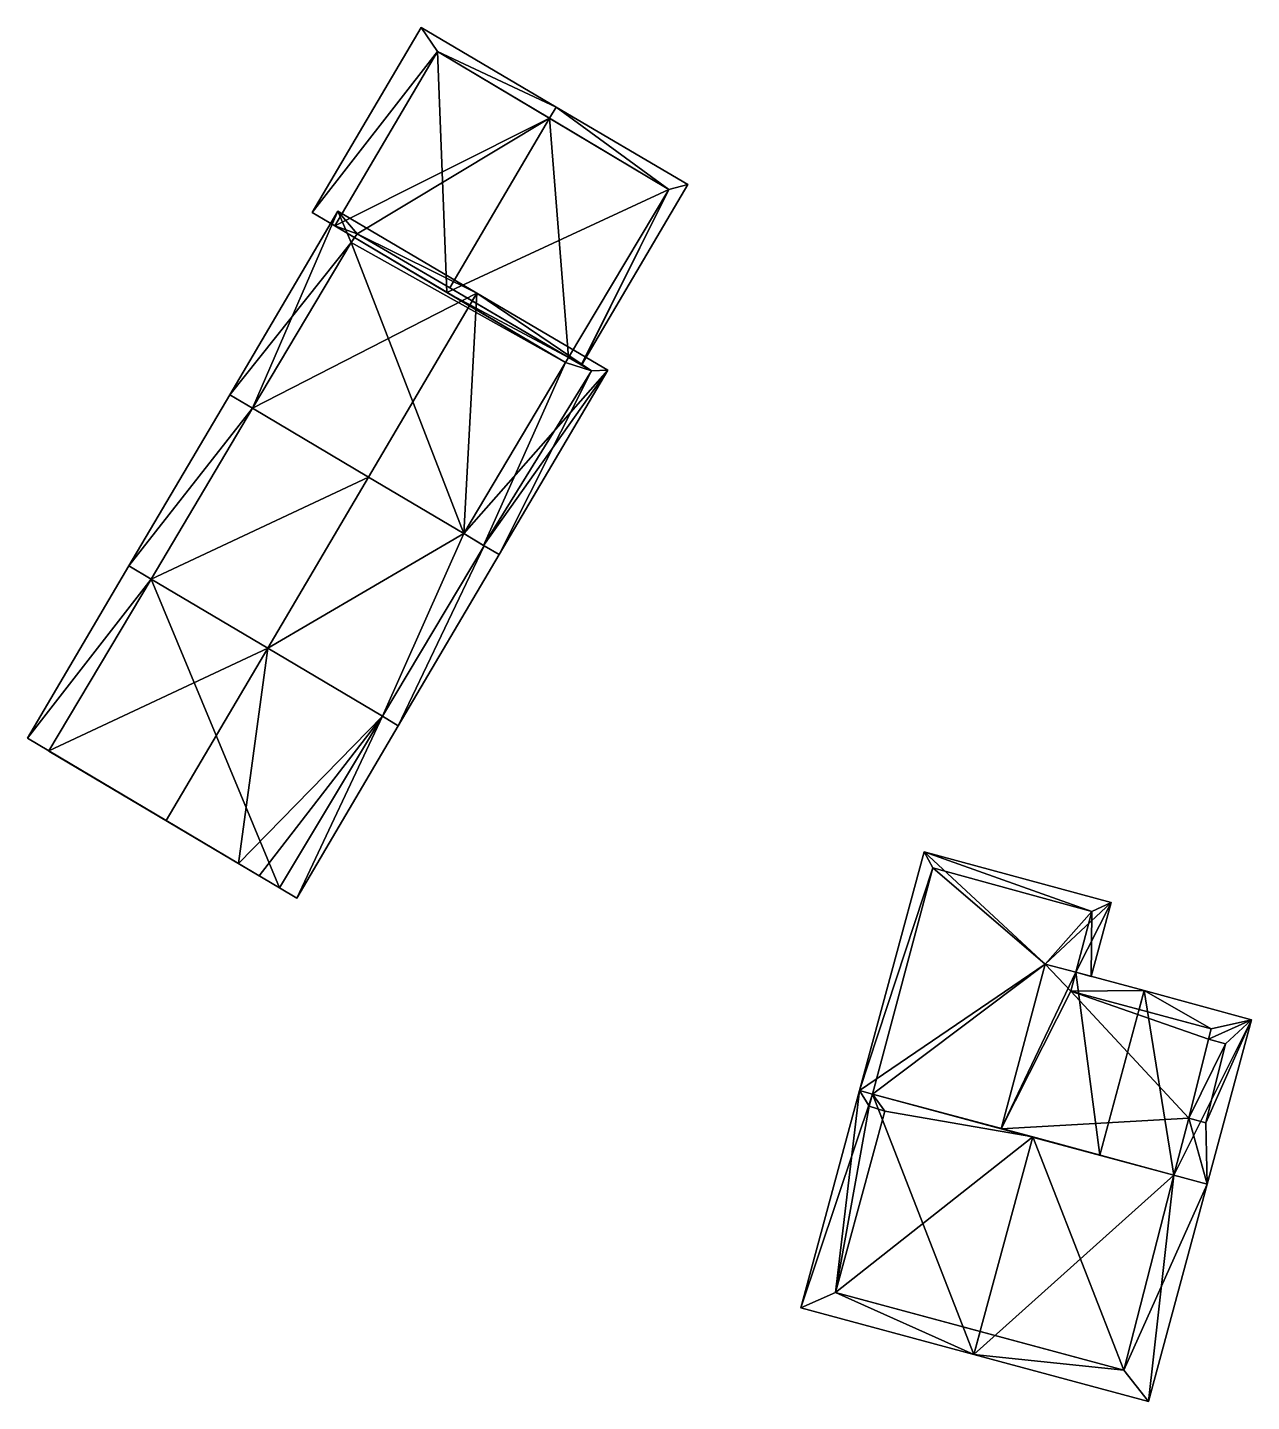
# Model space of a CAD drawing. Extents: x 2679264 to 2679716, y 1246766 to 1247183.
# Drawn here: x 2679266.95 to 2679303.99, y 1246861.42 to 1246903.02 of the extents above; entities that cross this region are included whole.
import ezdxf

# ---------------------------------------------------------------- set-up
doc = ezdxf.new("R2010")
doc.units = 0

msp = doc.modelspace()

# ---------------------------------------------------------------- linework, layer by layer
for points in [[(2679275.56, 1246897.42, 484.812), (2679278.86, 1246903.02, 484.812), (2679279.36, 1246902.29, 485.144)], [(2679279.36, 1246902.29, 485.144), (2679278.86, 1246903.02, 484.812), (2679275.56, 1246897.42, 484.812)], [(2679278.86, 1246903.02, 484.812), (2679282.95, 1246900.61, 486.756), (2679279.36, 1246902.29, 485.144)], [(2679279.36, 1246902.29, 485.144), (2679282.95, 1246900.61, 486.756), (2679278.86, 1246903.02, 484.812)], [(2679275.56, 1246897.42, 484.812), (2679279.36, 1246902.29, 485.144), (2679276.25, 1246897.01, 485.141)], [(2679276.25, 1246897.01, 485.141), (2679279.36, 1246902.29, 485.144), (2679275.56, 1246897.42, 484.812)], [(2679276.25, 1246897.01, 485.141), (2679279.36, 1246902.29, 485.144), (2679282.75, 1246900.27, 486.756)], [(2679279.36, 1246902.29, 485.144), (2679276.25, 1246897.01, 485.141), (2679279.36, 1246902.29, 476.036)], [(2679279.36, 1246902.29, 476.036), (2679276.25, 1246897.01, 485.141), (2679276.25, 1246897.01, 476.036)], [(2679279.36, 1246902.29, 476.036), (2679276.25, 1246897.01, 476.036), (2679279.64, 1246895, 476.036)], [(2679282.95, 1246900.61, 486.756), (2679282.75, 1246900.27, 486.756), (2679279.36, 1246902.29, 485.144)], [(2679279.36, 1246902.29, 485.144), (2679282.75, 1246900.27, 486.756), (2679282.95, 1246900.61, 486.756)], [(2679282.75, 1246900.27, 486.756), (2679279.36, 1246902.29, 485.144), (2679279.36, 1246902.29, 476.036)], [(2679286.36, 1246898.11, 476.036), (2679282.75, 1246900.27, 486.756), (2679279.36, 1246902.29, 476.036)], [(2679286.36, 1246898.11, 476.036), (2679279.36, 1246902.29, 476.036), (2679279.64, 1246895, 476.036)], [(2679286.36, 1246898.11, 484.931), (2679282.75, 1246900.27, 486.756), (2679282.95, 1246900.61, 486.756)], [(2679282.95, 1246900.61, 486.756), (2679282.75, 1246900.27, 486.756), (2679286.36, 1246898.11, 484.931)], [(2679286.36, 1246898.11, 484.931), (2679282.95, 1246900.61, 486.756), (2679286.93, 1246898.27, 484.752)], [(2679286.93, 1246898.27, 484.752), (2679282.95, 1246900.61, 486.756), (2679286.36, 1246898.11, 484.931)], [(2679276.25, 1246897.01, 485.141), (2679282.75, 1246900.27, 486.756), (2679276.93, 1246896.77, 485.43)], [(2679282.75, 1246900.27, 486.756), (2679279.73, 1246895.14, 486.756), (2679276.93, 1246896.77, 485.43)], [(2679279.73, 1246895.14, 486.756), (2679282.75, 1246900.27, 486.756), (2679283.32, 1246893.03, 484.946)], [(2679286.36, 1246898.11, 484.931), (2679283.32, 1246893.03, 484.946), (2679282.75, 1246900.27, 486.756)], [(2679286.36, 1246898.11, 484.931), (2679282.75, 1246900.27, 486.756), (2679286.36, 1246898.11, 476.036)], [(2679283.32, 1246893.03, 476.036), (2679286.36, 1246898.11, 476.036), (2679279.64, 1246895, 476.036)], [(2679286.36, 1246898.11, 484.931), (2679283.7, 1246892.81, 484.757), (2679283.32, 1246893.03, 484.946)], [(2679283.7, 1246892.81, 484.757), (2679286.36, 1246898.11, 484.931), (2679283.32, 1246893.03, 484.946)], [(2679283.32, 1246893.03, 484.946), (2679286.36, 1246898.11, 484.931), (2679283.32, 1246893.03, 476.036)], [(2679283.32, 1246893.03, 476.036), (2679286.36, 1246898.11, 484.931), (2679286.36, 1246898.11, 476.036)], [(2679286.36, 1246898.11, 484.931), (2679283.71, 1246892.8, 484.752), (2679283.7, 1246892.81, 484.757)], [(2679283.7, 1246892.81, 484.757), (2679283.71, 1246892.8, 484.752), (2679286.36, 1246898.11, 484.931)], [(2679286.93, 1246898.27, 484.752), (2679283.71, 1246892.8, 484.752), (2679286.36, 1246898.11, 484.931)], [(2679283.71, 1246892.8, 484.752), (2679286.93, 1246898.27, 484.752), (2679286.36, 1246898.11, 484.931)], [(2679273.07, 1246891.9, 486.288), (2679276.34, 1246897.46, 486.288), (2679273.76, 1246891.49, 486.638)], [(2679276.34, 1246897.46, 486.288), (2679273.07, 1246891.9, 486.288), (2679276.74, 1246896.51, 486.647)], [(2679276.34, 1246897.46, 486.288), (2679280.55, 1246894.98, 488.407), (2679273.76, 1246891.49, 486.638)], [(2679280.55, 1246894.98, 488.407), (2679276.34, 1246897.46, 486.288), (2679276.93, 1246896.77, 486.658)], [(2679276.93, 1246896.77, 486.658), (2679276.34, 1246897.46, 486.288), (2679276.74, 1246896.51, 486.647)], [(2679276.85, 1246896.66, 485.425), (2679276.25, 1246897.01, 485.141), (2679276.93, 1246896.77, 485.43)], [(2679276.85, 1246896.66, 476.036), (2679276.25, 1246897.01, 485.141), (2679276.85, 1246896.66, 485.425)], [(2679276.25, 1246897.01, 485.141), (2679276.85, 1246896.66, 476.036), (2679276.25, 1246897.01, 476.036)], [(2679276.85, 1246896.66, 485.425), (2679276.93, 1246896.77, 486.658), (2679276.74, 1246896.51, 486.647)], [(2679276.93, 1246896.77, 486.658), (2679276.85, 1246896.66, 485.425), (2679276.93, 1246896.77, 485.43)], [(2679280.41, 1246894.74, 488.407), (2679280.55, 1246894.98, 488.407), (2679276.93, 1246896.77, 486.658)], [(2679279.73, 1246895.14, 486.756), (2679280.41, 1246894.74, 488.407), (2679276.93, 1246896.77, 486.658)], [(2679279.73, 1246895.14, 486.756), (2679276.93, 1246896.77, 486.658), (2679276.93, 1246896.77, 485.43)], [(2679273.07, 1246891.9, 486.288), (2679273.76, 1246891.49, 486.638), (2679276.74, 1246896.51, 486.647)], [(2679276.74, 1246896.51, 476.036), (2679276.74, 1246896.51, 486.647), (2679273.76, 1246891.49, 486.638)], [(2679273.76, 1246891.49, 476.036), (2679276.74, 1246896.51, 476.036), (2679273.76, 1246891.49, 486.638)], [(2679276.74, 1246896.51, 476.036), (2679273.76, 1246891.49, 476.036), (2679280.15, 1246887.7, 476.036)], [(2679276.85, 1246896.66, 485.425), (2679276.74, 1246896.51, 486.647), (2679276.74, 1246896.51, 476.036)], [(2679276.85, 1246896.66, 485.425), (2679276.74, 1246896.51, 476.036), (2679276.85, 1246896.66, 476.036)], [(2679283.23, 1246892.88, 476.036), (2679276.85, 1246896.66, 476.036), (2679276.74, 1246896.51, 476.036)], [(2679283.23, 1246892.88, 476.036), (2679276.74, 1246896.51, 476.036), (2679280.15, 1246887.7, 476.036)], [(2679281.09, 1246894.34, 486.069), (2679280.41, 1246894.74, 488.407), (2679279.73, 1246895.14, 486.756)], [(2679273.76, 1246891.49, 486.638), (2679280.55, 1246894.98, 488.407), (2679277.27, 1246889.41, 488.407)], [(2679277.27, 1246889.41, 488.407), (2679280.55, 1246894.98, 488.407), (2679280.15, 1246887.7, 486.862)], [(2679283.23, 1246892.88, 476.036), (2679283.32, 1246893.03, 476.036), (2679279.64, 1246895, 476.036)], [(2679280.55, 1246894.98, 488.407), (2679284.51, 1246892.64, 486.284), (2679280.15, 1246887.7, 486.862)], [(2679284.02, 1246892.62, 486.474), (2679280.55, 1246894.98, 488.407), (2679280.41, 1246894.74, 488.407)], [(2679284.02, 1246892.62, 486.474), (2679280.41, 1246894.74, 488.407), (2679281.09, 1246894.34, 486.069)], [(2679284.51, 1246892.64, 486.284), (2679280.55, 1246894.98, 488.407), (2679284.02, 1246892.62, 486.474)], [(2679284.02, 1246892.62, 486.474), (2679281.09, 1246894.34, 486.069), (2679283.32, 1246893.03, 484.946)], [(2679283.32, 1246893.03, 476.036), (2679283.23, 1246892.88, 476.036), (2679284.02, 1246892.62, 476.036)], [(2679284.02, 1246892.62, 486.474), (2679283.32, 1246893.03, 478.425), (2679284.02, 1246892.62, 476.036)], [(2679284.02, 1246892.62, 476.036), (2679283.32, 1246893.03, 478.425), (2679283.32, 1246893.03, 476.036)], [(2679283.32, 1246893.03, 478.425), (2679284.02, 1246892.62, 486.474), (2679283.32, 1246893.03, 484.946)], [(2679283.23, 1246892.88, 476.036), (2679280.15, 1246887.7, 476.036), (2679280.75, 1246887.34, 476.036)], [(2679280.15, 1246887.7, 486.862), (2679284.51, 1246892.64, 486.284), (2679280.75, 1246887.34, 486.541)], [(2679283.23, 1246892.88, 476.036), (2679280.75, 1246887.34, 476.036), (2679284.02, 1246892.62, 476.036)], [(2679284.51, 1246892.64, 486.284), (2679281.22, 1246887.06, 486.284), (2679280.75, 1246887.34, 486.541)], [(2679280.75, 1246887.34, 486.541), (2679281.22, 1246887.06, 486.284), (2679284.02, 1246892.62, 486.474)], [(2679280.75, 1246887.34, 486.541), (2679284.02, 1246892.62, 486.474), (2679280.75, 1246887.34, 476.036)], [(2679280.75, 1246887.34, 476.036), (2679284.02, 1246892.62, 486.474), (2679284.02, 1246892.62, 476.036)], [(2679281.22, 1246887.06, 486.284), (2679284.51, 1246892.64, 486.284), (2679284.02, 1246892.62, 486.474)], [(2679270.02, 1246886.72, 486.288), (2679273.07, 1246891.9, 486.288), (2679273.76, 1246891.49, 486.638)], [(2679273.07, 1246891.9, 486.288), (2679270.02, 1246886.72, 486.288), (2679273.76, 1246891.49, 486.638)], [(2679270.69, 1246886.32, 486.627), (2679270.02, 1246886.72, 486.288), (2679273.76, 1246891.49, 486.638)], [(2679270.02, 1246886.72, 486.288), (2679270.69, 1246886.32, 486.627), (2679273.76, 1246891.49, 486.638)], [(2679277.27, 1246889.41, 488.407), (2679270.69, 1246886.32, 486.627), (2679273.76, 1246891.49, 486.638)], [(2679273.76, 1246891.49, 476.036), (2679273.76, 1246891.49, 486.638), (2679270.69, 1246886.32, 486.627)], [(2679270.69, 1246886.32, 476.036), (2679273.76, 1246891.49, 476.036), (2679270.69, 1246886.32, 486.627)], [(2679277.27, 1246889.41, 476.036), (2679273.76, 1246891.49, 476.036), (2679270.69, 1246886.32, 476.036)], [(2679274.22, 1246884.23, 488.407), (2679270.69, 1246886.32, 486.627), (2679277.27, 1246889.41, 488.407)], [(2679277.27, 1246889.41, 476.036), (2679270.69, 1246886.32, 476.036), (2679274.22, 1246884.23, 476.036)], [(2679280.15, 1246887.7, 486.862), (2679274.22, 1246884.23, 488.407), (2679277.27, 1246889.41, 488.407)], [(2679280.15, 1246887.7, 476.036), (2679277.27, 1246889.41, 476.036), (2679274.22, 1246884.23, 476.036)], [(2679277.69, 1246882.17, 486.545), (2679274.22, 1246884.23, 488.407), (2679280.15, 1246887.7, 486.862)], [(2679277.69, 1246882.17, 476.036), (2679280.15, 1246887.7, 476.036), (2679274.22, 1246884.23, 476.036)], [(2679280.77, 1246887.33, 486.528), (2679277.69, 1246882.17, 486.545), (2679280.15, 1246887.7, 486.862)], [(2679277.69, 1246882.17, 476.036), (2679280.77, 1246887.33, 476.036), (2679280.15, 1246887.7, 476.036)], [(2679278.17, 1246881.88, 486.284), (2679277.69, 1246882.17, 486.545), (2679280.77, 1246887.33, 486.528)], [(2679277.69, 1246882.17, 486.545), (2679278.17, 1246881.88, 486.284), (2679280.77, 1246887.33, 486.528)], [(2679277.69, 1246882.17, 486.545), (2679280.77, 1246887.33, 486.528), (2679277.69, 1246882.17, 476.036)], [(2679277.69, 1246882.17, 476.036), (2679280.77, 1246887.33, 486.528), (2679280.77, 1246887.33, 476.036)], [(2679281.22, 1246887.06, 486.284), (2679278.17, 1246881.88, 486.284), (2679280.77, 1246887.33, 486.528)], [(2679278.17, 1246881.88, 486.284), (2679281.22, 1246887.06, 486.284), (2679280.77, 1246887.33, 486.528)], [(2679280.75, 1246887.34, 476.036), (2679280.77, 1246887.33, 486.528), (2679280.75, 1246887.34, 486.541)], [(2679280.75, 1246887.34, 476.036), (2679280.77, 1246887.33, 476.036), (2679280.77, 1246887.33, 486.528)], [(2679266.95, 1246881.5, 486.288), (2679270.02, 1246886.72, 486.288), (2679270.69, 1246886.32, 486.627)], [(2679270.02, 1246886.72, 486.288), (2679266.95, 1246881.5, 486.288), (2679270.69, 1246886.32, 486.627)], [(2679267.6, 1246881.12, 486.617), (2679266.95, 1246881.5, 486.288), (2679270.69, 1246886.32, 486.627)], [(2679266.95, 1246881.5, 486.288), (2679267.6, 1246881.12, 486.617), (2679270.69, 1246886.32, 486.627)], [(2679274.22, 1246884.23, 488.407), (2679267.6, 1246881.12, 486.617), (2679270.69, 1246886.32, 486.627)], [(2679270.69, 1246886.32, 486.627), (2679267.6, 1246881.12, 486.617), (2679270.69, 1246886.32, 476.036)], [(2679270.69, 1246886.32, 476.036), (2679267.6, 1246881.12, 486.617), (2679267.6, 1246881.12, 476.036)], [(2679267.6, 1246881.12, 476.036), (2679274.58, 1246876.97, 476.036), (2679270.69, 1246886.32, 476.036)], [(2679274.58, 1246876.97, 476.036), (2679277.69, 1246882.17, 476.036), (2679270.69, 1246886.32, 476.036)], [(2679271.15, 1246879.01, 488.407), (2679267.6, 1246881.12, 486.617), (2679274.22, 1246884.23, 488.407)], [(2679273.34, 1246877.71, 487.228), (2679271.15, 1246879.01, 488.407), (2679274.22, 1246884.23, 488.407)], [(2679277.69, 1246882.17, 486.545), (2679273.34, 1246877.71, 487.228), (2679274.22, 1246884.23, 488.407)], [(2679273.96, 1246877.34, 486.893), (2679273.34, 1246877.71, 487.228), (2679277.69, 1246882.17, 486.545)], [(2679274.58, 1246876.97, 486.561), (2679273.96, 1246877.34, 486.893), (2679277.69, 1246882.17, 486.545)], [(2679275.1, 1246876.66, 486.284), (2679274.58, 1246876.97, 486.561), (2679277.69, 1246882.17, 486.545)], [(2679274.58, 1246876.97, 486.561), (2679275.1, 1246876.66, 486.284), (2679277.69, 1246882.17, 486.545)], [(2679274.58, 1246876.97, 486.561), (2679277.69, 1246882.17, 486.545), (2679274.58, 1246876.97, 476.036)], [(2679274.58, 1246876.97, 476.036), (2679277.69, 1246882.17, 486.545), (2679277.69, 1246882.17, 476.036)], [(2679278.17, 1246881.88, 486.284), (2679275.1, 1246876.66, 486.284), (2679277.69, 1246882.17, 486.545)], [(2679275.1, 1246876.66, 486.284), (2679278.17, 1246881.88, 486.284), (2679277.69, 1246882.17, 486.545)], [(2679267.6, 1246881.12, 486.617), (2679267.6, 1246881.11, 476.036), (2679267.6, 1246881.12, 476.036)], [(2679267.6, 1246881.12, 486.617), (2679267.6, 1246881.11, 486.618), (2679267.6, 1246881.11, 476.036)], [(2679267.6, 1246881.11, 486.618), (2679271.15, 1246879.01, 488.407), (2679273.34, 1246877.71, 487.228)], [(2679274.58, 1246876.97, 486.563), (2679267.6, 1246881.11, 486.618), (2679273.34, 1246877.71, 487.228)], [(2679273.96, 1246877.34, 476.036), (2679267.6, 1246881.11, 476.036), (2679267.6, 1246881.11, 486.618)], [(2679274.58, 1246876.97, 486.563), (2679273.96, 1246877.34, 476.036), (2679267.6, 1246881.11, 486.618)], [(2679294.08, 1246878.06, 485.802), (2679297.75, 1246874.66, 485.802), (2679292.13, 1246870.84, 485.802)], [(2679294.08, 1246878.06, 485.802), (2679292.13, 1246870.84, 485.802), (2679294.35, 1246877.58, 485.802)], [(2679299.74, 1246876.53, 485.802), (2679297.75, 1246874.66, 485.802), (2679294.08, 1246878.06, 485.802)], [(2679299.74, 1246876.53, 485.802), (2679294.08, 1246878.06, 485.802), (2679299.16, 1246876.26, 485.802)], [(2679299.16, 1246876.26, 485.802), (2679294.08, 1246878.06, 485.802), (2679294.35, 1246877.58, 485.802)], [(2679292.13, 1246870.84, 485.802), (2679292.52, 1246870.73, 485.802), (2679294.35, 1246877.58, 485.802)], [(2679294.35, 1246877.58, 485.802), (2679292.52, 1246870.73, 485.802), (2679292.52, 1246870.73, 478.006)], [(2679294.35, 1246877.58, 478.006), (2679294.35, 1246877.58, 485.802), (2679292.52, 1246870.73, 478.006)], [(2679294.35, 1246877.58, 478.006), (2679292.52, 1246870.73, 478.006), (2679297.75, 1246874.66, 478.006)], [(2679299.16, 1246876.26, 485.802), (2679294.35, 1246877.58, 485.802), (2679294.35, 1246877.58, 478.006)], [(2679299.16, 1246876.26, 478.006), (2679299.16, 1246876.26, 485.802), (2679294.35, 1246877.58, 478.006)], [(2679299.16, 1246876.26, 478.006), (2679294.35, 1246877.58, 478.006), (2679297.75, 1246874.66, 478.006)], [(2679274.58, 1246876.97, 476.036), (2679274.58, 1246876.97, 486.563), (2679274.58, 1246876.97, 486.561)], [(2679298.67, 1246874.42, 485.802), (2679297.75, 1246874.66, 485.802), (2679299.74, 1246876.53, 485.802)], [(2679299.14, 1246874.29, 485.802), (2679298.67, 1246874.42, 485.802), (2679299.74, 1246876.53, 485.802)], [(2679299.14, 1246874.29, 485.802), (2679299.74, 1246876.53, 485.802), (2679299.16, 1246876.26, 485.802)], [(2679298.67, 1246874.42, 478.006), (2679299.16, 1246876.26, 478.006), (2679297.75, 1246874.66, 478.006)], [(2679298.67, 1246874.42, 485.802), (2679299.14, 1246874.29, 485.802), (2679299.16, 1246876.26, 485.802)], [(2679298.67, 1246874.42, 485.802), (2679299.16, 1246876.26, 485.802), (2679299.16, 1246876.26, 478.006)], [(2679298.67, 1246874.42, 478.006), (2679298.67, 1246874.42, 485.802), (2679299.16, 1246876.26, 478.006)], [(2679292.13, 1246870.84, 485.802), (2679297.75, 1246874.66, 485.802), (2679292.52, 1246870.73, 485.802)], [(2679297.75, 1246874.66, 485.802), (2679296.41, 1246869.68, 485.802), (2679292.52, 1246870.73, 485.802)], [(2679292.52, 1246870.73, 478.006), (2679296.41, 1246869.68, 478.006), (2679297.75, 1246874.66, 478.006)], [(2679297.75, 1246874.66, 486.439), (2679298.67, 1246874.42, 487.202), (2679296.41, 1246869.68, 486.439)], [(2679297.75, 1246874.66, 485.802), (2679297.75, 1246874.66, 486.439), (2679296.41, 1246869.68, 486.439)], [(2679296.41, 1246869.68, 485.802), (2679297.75, 1246874.66, 485.802), (2679296.41, 1246869.68, 486.439)], [(2679297.75, 1246874.66, 478.006), (2679296.41, 1246869.68, 478.006), (2679298.52, 1246873.84, 478.006)], [(2679298.67, 1246874.42, 487.202), (2679299.4, 1246868.88, 488.921), (2679296.41, 1246869.68, 486.439)], [(2679298.67, 1246874.42, 485.802), (2679298.67, 1246874.42, 487.202), (2679297.75, 1246874.66, 486.439)], [(2679297.75, 1246874.66, 485.802), (2679298.67, 1246874.42, 485.802), (2679297.75, 1246874.66, 486.439)], [(2679297.75, 1246874.66, 478.006), (2679298.52, 1246873.84, 478.006), (2679298.67, 1246874.42, 478.006)], [(2679300.74, 1246873.86, 488.921), (2679298.67, 1246874.42, 487.202), (2679298.52, 1246873.84, 487.205)], [(2679298.52, 1246873.84, 487.205), (2679298.67, 1246874.42, 487.202), (2679298.52, 1246873.84, 478.006)], [(2679298.52, 1246873.84, 478.006), (2679298.67, 1246874.42, 487.202), (2679298.67, 1246874.42, 478.006)], [(2679300.74, 1246873.86, 488.921), (2679299.4, 1246868.88, 488.921), (2679298.67, 1246874.42, 487.202)], [(2679296.41, 1246869.68, 478.006), (2679302.09, 1246870, 478.006), (2679298.52, 1246873.84, 478.006)], [(2679300.59, 1246873.29, 488.921), (2679300.74, 1246873.86, 488.921), (2679298.52, 1246873.84, 487.205)], [(2679300.59, 1246873.29, 488.921), (2679298.52, 1246873.84, 487.205), (2679302.77, 1246872.7, 478.006)], [(2679302.77, 1246872.7, 478.006), (2679298.52, 1246873.84, 487.205), (2679298.52, 1246873.84, 478.006)], [(2679302.69, 1246872.39, 478.006), (2679302.77, 1246872.7, 478.006), (2679298.52, 1246873.84, 478.006)], [(2679302.09, 1246870, 478.006), (2679302.69, 1246872.39, 478.006), (2679298.52, 1246873.84, 478.006)], [(2679301.64, 1246868.27, 487.203), (2679299.4, 1246868.88, 488.921), (2679300.74, 1246873.86, 488.921)], [(2679302.77, 1246872.7, 487.252), (2679300.74, 1246873.86, 488.921), (2679300.59, 1246873.29, 488.921)], [(2679303.99, 1246872.98, 486.439), (2679301.64, 1246868.27, 487.203), (2679300.74, 1246873.86, 488.921)], [(2679303.99, 1246872.98, 486.439), (2679300.74, 1246873.86, 488.921), (2679302.77, 1246872.7, 487.252)], [(2679302.77, 1246872.7, 487.252), (2679300.59, 1246873.29, 488.921), (2679302.77, 1246872.7, 478.006)], [(2679302.65, 1246868, 486.439), (2679301.64, 1246868.27, 487.203), (2679303.99, 1246872.98, 486.439)], [(2679302.65, 1246868, 486.439), (2679303.99, 1246872.98, 486.439), (2679302.61, 1246869.86, 486.822)], [(2679302.61, 1246869.86, 486.822), (2679303.99, 1246872.98, 486.439), (2679303.2, 1246872.25, 486.864)], [(2679303.2, 1246872.25, 486.864), (2679303.99, 1246872.98, 486.439), (2679302.69, 1246872.39, 487.251)], [(2679302.69, 1246872.39, 487.251), (2679303.99, 1246872.98, 486.439), (2679302.77, 1246872.7, 487.252)], [(2679302.69, 1246872.39, 487.251), (2679302.77, 1246872.7, 487.252), (2679302.77, 1246872.7, 478.006)], [(2679302.69, 1246872.39, 478.006), (2679302.69, 1246872.39, 487.251), (2679302.77, 1246872.7, 478.006)], [(2679302.09, 1246870, 478.006), (2679303.2, 1246872.25, 478.006), (2679302.69, 1246872.39, 478.006)], [(2679302.09, 1246870, 478.006), (2679302.61, 1246869.86, 478.006), (2679303.2, 1246872.25, 478.006)], [(2679302.61, 1246869.86, 486.822), (2679303.2, 1246872.25, 486.864), (2679303.2, 1246872.25, 478.006)], [(2679302.61, 1246869.86, 478.006), (2679302.61, 1246869.86, 486.822), (2679303.2, 1246872.25, 478.006)], [(2679303.2, 1246872.25, 486.864), (2679302.69, 1246872.39, 487.251), (2679302.69, 1246872.39, 478.006)], [(2679303.2, 1246872.25, 478.006), (2679303.2, 1246872.25, 486.864), (2679302.69, 1246872.39, 478.006)], [(2679292.13, 1246870.84, 486.439), (2679292.52, 1246870.73, 486.739), (2679290.35, 1246864.26, 486.439)], [(2679292.13, 1246870.84, 486.439), (2679290.35, 1246864.26, 486.439), (2679291.4, 1246864.72, 487.102)], [(2679290.35, 1246864.26, 486.439), (2679292.52, 1246870.73, 486.739), (2679295.59, 1246862.84, 490.468)], [(2679292.42, 1246870.36, 486.74), (2679292.13, 1246870.84, 486.439), (2679291.4, 1246864.72, 487.102)], [(2679292.52, 1246870.73, 486.739), (2679292.13, 1246870.84, 486.439), (2679292.42, 1246870.36, 486.74)], [(2679292.52, 1246870.73, 486.739), (2679292.42, 1246870.36, 486.74), (2679292.42, 1246870.36, 478.006)], [(2679292.52, 1246870.73, 478.006), (2679292.52, 1246870.73, 486.739), (2679292.42, 1246870.36, 478.006)], [(2679292.52, 1246870.73, 478.006), (2679292.42, 1246870.36, 478.006), (2679292.89, 1246870.21, 478.006)], [(2679292.52, 1246870.73, 486.739), (2679297.37, 1246869.43, 490.468), (2679295.59, 1246862.84, 490.468)], [(2679296.41, 1246869.68, 486.439), (2679297.37, 1246869.43, 490.468), (2679292.52, 1246870.73, 486.739)], [(2679292.52, 1246870.73, 485.802), (2679296.41, 1246869.68, 486.439), (2679292.52, 1246870.73, 486.739)], [(2679292.52, 1246870.73, 485.802), (2679296.41, 1246869.68, 485.802), (2679296.41, 1246869.68, 486.439)], [(2679297.37, 1246869.43, 478.006), (2679292.52, 1246870.73, 478.006), (2679292.89, 1246870.21, 478.006)], [(2679292.89, 1246870.21, 487.102), (2679292.42, 1246870.36, 486.74), (2679291.4, 1246864.72, 487.102)], [(2679292.89, 1246870.21, 487.102), (2679291.4, 1246864.72, 487.102), (2679291.4, 1246864.72, 478.006)], [(2679292.89, 1246870.21, 478.006), (2679292.89, 1246870.21, 487.102), (2679291.4, 1246864.72, 478.006)], [(2679297.37, 1246869.43, 478.006), (2679292.89, 1246870.21, 478.006), (2679291.4, 1246864.72, 478.006)], [(2679292.42, 1246870.36, 486.74), (2679292.89, 1246870.21, 487.102), (2679292.89, 1246870.21, 478.006)], [(2679292.42, 1246870.36, 478.006), (2679292.42, 1246870.36, 486.74), (2679292.89, 1246870.21, 478.006)], [(2679296.41, 1246869.68, 478.006), (2679301.64, 1246868.27, 478.006), (2679302.09, 1246870, 478.006)], [(2679301.64, 1246868.27, 487.203), (2679302.65, 1246868, 486.439), (2679302.09, 1246870, 487.219)], [(2679301.64, 1246868.27, 487.203), (2679302.09, 1246870, 487.219), (2679302.09, 1246870, 478.006)], [(2679301.64, 1246868.27, 478.006), (2679301.64, 1246868.27, 487.203), (2679302.09, 1246870, 478.006)], [(2679302.09, 1246870, 487.219), (2679302.65, 1246868, 486.439), (2679302.61, 1246869.86, 486.822)], [(2679302.09, 1246870, 487.219), (2679302.61, 1246869.86, 486.822), (2679302.09, 1246870, 478.006)], [(2679302.09, 1246870, 478.006), (2679302.61, 1246869.86, 486.822), (2679302.61, 1246869.86, 478.006)], [(2679297.37, 1246869.43, 478.006), (2679291.4, 1246864.72, 478.006), (2679300.13, 1246862.37, 478.006)], [(2679297.37, 1246869.43, 490.468), (2679301.64, 1246868.27, 487.203), (2679295.59, 1246862.84, 490.468)], [(2679296.41, 1246869.68, 486.439), (2679299.4, 1246868.88, 488.921), (2679297.37, 1246869.43, 490.468)], [(2679301.64, 1246868.27, 478.006), (2679297.37, 1246869.43, 478.006), (2679300.13, 1246862.37, 478.006)], [(2679301.64, 1246868.27, 487.203), (2679300.87, 1246861.42, 486.439), (2679295.59, 1246862.84, 490.468)], [(2679302.65, 1246868, 486.439), (2679301.64, 1246868.27, 487.203), (2679300.13, 1246862.37, 487.149)], [(2679300.13, 1246862.37, 487.149), (2679301.64, 1246868.27, 487.203), (2679301.64, 1246868.27, 478.006)], [(2679300.13, 1246862.37, 487.149), (2679301.64, 1246868.27, 478.006), (2679300.13, 1246862.37, 478.006)], [(2679302.65, 1246868, 486.439), (2679300.87, 1246861.42, 486.439), (2679301.64, 1246868.27, 487.203)], [(2679300.87, 1246861.42, 486.439), (2679302.65, 1246868, 486.439), (2679300.13, 1246862.37, 487.149)], [(2679290.35, 1246864.26, 486.439), (2679295.59, 1246862.84, 490.468), (2679291.4, 1246864.72, 487.102)], [(2679291.4, 1246864.72, 487.102), (2679295.59, 1246862.84, 490.468), (2679295.78, 1246863.54, 490.468)], [(2679291.4, 1246864.72, 487.102), (2679295.78, 1246863.54, 490.468), (2679300.13, 1246862.37, 478.006)], [(2679291.4, 1246864.72, 478.006), (2679291.4, 1246864.72, 487.102), (2679300.13, 1246862.37, 478.006)], [(2679295.78, 1246863.54, 490.468), (2679295.59, 1246862.84, 490.468), (2679300.13, 1246862.37, 487.149)], [(2679295.78, 1246863.54, 490.468), (2679300.13, 1246862.37, 487.149), (2679300.13, 1246862.37, 478.006)], [(2679295.59, 1246862.84, 490.468), (2679300.87, 1246861.42, 486.439), (2679300.13, 1246862.37, 487.149)]]:
    msp.add_3dface(points)

doc.saveas('drawing.dxf')
